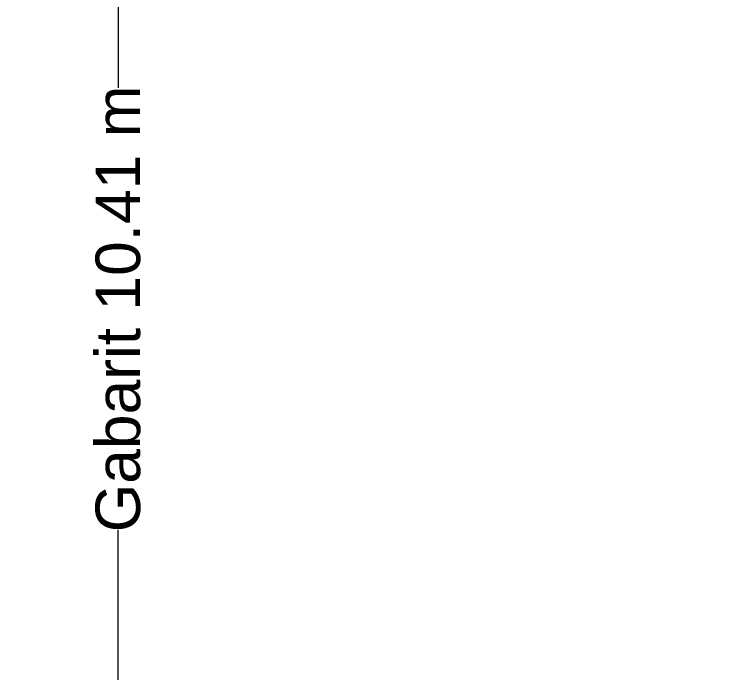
# Model space of a CAD drawing. Extents: x -67 to 3544, y -51 to 656.
# Drawn here: x 1861.45 to 1909.75, y 195.22 to 239.49 of the extents above; entities that cross this region are included whole.
import ezdxf

# ---------------------------------------------------------------- set-up
doc = ezdxf.new("R2010")
doc.units = 0
doc.header["$PDSIZE"] = -0.00032
doc.layers.get('0').update_dxf_attribs({"lineweight": 0})
doc.styles.get("Standard").update_dxf_attribs({"font": 'arial.ttf', "height": 2.5})
doc.dimstyles.get("Standard").update_dxf_attribs({"dimtxt": 0.18, "dimasz": 0.18, "dimexe": 0.18, "dimexo": 0.0625, "dimgap": 0.09, "dimtad": 0, "dimtih": 1, "dimtoh": 1, "dimdec": 4, "dimzin": 0, "dimdsep": 46, "dimtxsty": 'Standard', "dimcen": 0.09, "dimadec": 0, "dimazin": 0, "dimtfac": 1, "dimtdec": 4, "dimtofl": 0, "dimtmove": 0, "dimatfit": 3, "dimfxl": 1, "dimtolj": 1, "dimtzin": 0, "dimarcsym": 0})

# ---------------------------------------------------------------- blocks, each defined once
blk = doc.blocks.new('*D12')
at = {"transparency": 16777216}
for p, q in [((1909.686, 271.735), (1868.25, 271.735)), ((1868.43, 268.735), (1868.43, 234.553)), ((1868.43, 170.633), (1868.43, 204.815)), ((1909.686, 167.633), (1868.25, 167.633))]:
    blk.add_line(p, q, dxfattribs=at)
for points in [[(1867.93, 268.735), (1868.93, 268.735), (1868.43, 271.735)], [(1867.93, 170.633), (1868.93, 170.633), (1868.43, 167.633)]]:
    blk.add_solid(points, dxfattribs=at)
at = {"layer": 'Defpoints', "color": 0, "transparency": 16777216}
for p in [(1909.749, 271.735), (1868.43, 167.633), (1909.749, 167.633)]:
    blk.add_point(p, dxfattribs=at)
at = {"transparency": 16777216, "insert": (1868.43, 219.684), "char_height": 3, "attachment_point": 5, "rotation": 90}
blk.add_mtext('\\A1;Gabarit 10.41 m', dxfattribs=at)

msp = doc.modelspace()

# ---------------------------------------------------------------- dimensions: what is measured, and where the dimension line sits
dim = msp.add_linear_dim(base=(1868.42961, 167.63299), p1=(1909.74874, 271.73544), p2=(1909.74874, 167.63299), angle=90, text='Gabarit 10.41 m', dimstyle='Standard', override={"dimtxt": 3, "dimasz": 3, "dimclrd": 256, "dimclre": 256, "dimclrt": 256, "dimtmove": 2, "dimlwd": 65535, "dimlwe": 65535})
dim.commit()
dim.dimension.update_dxf_attribs({"geometry": '*D12', "text_midpoint": (1868.42961, 219.68421), "text_rotation": 90})

doc.saveas('drawing.dxf')
